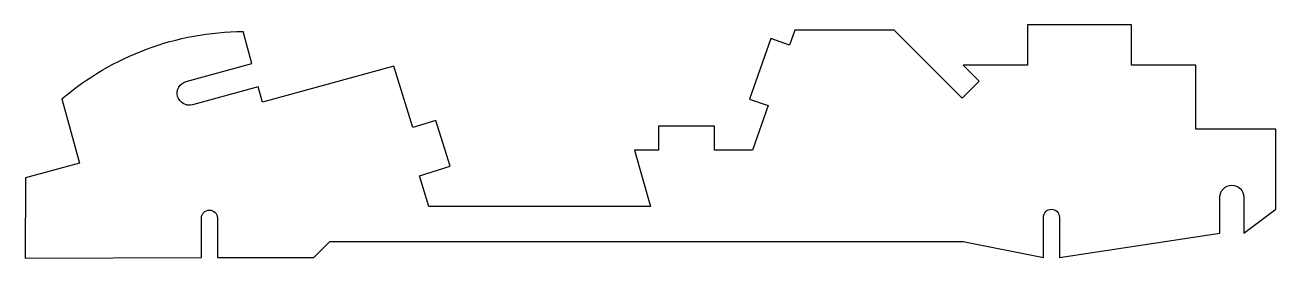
# Model space of a CAD drawing. Header units: millimetres. Extents: x -116 to 118, y -24 to 20.
import ezdxf

# ---------------------------------------------------------------- set-up
doc = ezdxf.new("R2010")
doc.units = ezdxf.units.MM

msp = doc.modelspace()

# ---------------------------------------------------------------- linework, layer by layer
at = {"color": 7, "extrusion": (-6.12323e-17, 6.12323e-17, -1)}
for p, q in [((91.5, 19.5, 115.5), (72, 19.5, 115.5)), ((72, 19.5, 115.5), (72, 12, 115.5)), ((91.5, 12, 115.5), (91.5, 19.5, 115.5)), ((-73.08, 12.28, 115.5), (-74.72, 18.28, 115.5)), ((24, 16.95, 115.5), (20, 5.64, 115.5)), ((27.5, 15.72, 115.5), (24, 16.95, 115.5)), ((28.5, 18.55, 115.5), (27.5, 15.72, 115.5)), ((47.09, 18.55, 115.5), (28.5, 18.55, 115.5)), ((59.82, 5.82, 115.5), (47.09, 18.55, 115.5)), ((-85.37, 8.91, 115.5), (-73.08, 12.28, 115.5)), ((-46.5, 11.79, 115.5), (-71.09, 5.05, 115.5)), ((-42.97, 0.32, 115.5), (-46.5, 11.79, 115.5)), ((72, 12, 115.5), (60, 12, 115.5)), ((60, 12, 115.5), (63, 9, 115.5)), ((103.5, 12, 115.5), (91.5, 12, 115.5)), ((103.5, 0, 115.5), (103.5, 12, 115.5)), ((-71.89, 7.94, 115.5), (-84.18, 4.57, 115.5)), ((-71.09, 5.05, 115.5), (-71.89, 7.94, 115.5)), ((63, 9, 115.5), (59.82, 5.82, 115.5)), ((-108.59, 5.66, 115.5), (-105.3, -6.34, 115.5)), ((20, 5.64, 115.5), (23.5, 4.4, 115.5)), ((23.5, 4.4, 115.5), (20.55, -3.95, 115.5)), ((-38.65, 1.65, 115.5), (-42.97, 0.32, 115.5)), ((-36, -6.95, 115.5), (-38.65, 1.65, 115.5)), ((13.5, 0.55, 115.5), (3, 0.55, 115.5)), ((3, 0.55, 115.5), (3, -3.95, 115.5)), ((13.5, -3.95, 115.5), (13.5, 0.55, 115.5)), ((118.5, 0, 115.5), (103.5, 0, 115.5)), ((118.5, -15, 115.5), (118.5, 0, 115.5)), ((3, -3.95, 115.5), (-1.5, -3.95, 115.5)), ((-1.5, -3.95, 115.5), (1.5, -14.45, 115.5)), ((20.55, -3.95, 115.5), (13.5, -3.95, 115.5)), ((-105.3, -6.34, 115.5), (-115.43, -9.12, 115.5)), ((-41.73, -8.72, 115.5), (-36, -6.95, 115.5)), ((-115.43, -9.12, 115.5), (-115.5, -24.12, 115.5)), ((-39.97, -14.45, 115.5), (-41.73, -8.72, 115.5)), ((108, -19.5, 115.5), (108, -12.75, 115.5)), ((112.5, -12.75, 115.5), (112.5, -19.5, 115.5)), ((1.5, -14.45, 115.5), (-39.97, -14.45, 115.5)), ((112.5, -19.5, 115.5), (118.5, -15, 115.5)), ((-82.5, -24, 115.5), (-82.5, -16.65, 115.5)), ((-79.5, -16.65, 115.5), (-79.5, -24, 115.5)), ((75, -24, 115.5), (75, -16.5, 115.5)), ((78, -16.5, 115.5), (78, -24, 115.5)), ((-61.5, -24, 115.5), (-58.5, -21, 115.5)), ((-58.5, -21, 115.5), (60, -21, 115.5)), ((60, -21, 115.5), (75, -24, 115.5)), ((78, -24, 115.5), (108, -19.5, 115.5)), ((-115.5, -24.12, 115.5), (-82.5, -24, 115.5)), ((-79.5, -24, 115.5), (-61.5, -24, 115.5))]:
    msp.add_line(p, q, dxfattribs=at)
for centre, radius, start, end in [((74.44, -34.22, -115.5), 52.5, 49.4264, 89.6956), ((84.78, 6.74, -115.5), 2.25, 254.6741, 74.6741), ((-110.25, -12.75, -115.5), 2.25, 0, 180), ((81, -16.65, -115.5), 1.5, 0, 180), ((-76.5, -16.5, -115.5), 1.5, 0, 180)]:
    msp.add_arc(centre, radius, start, end, dxfattribs=at)

doc.saveas('drawing.dxf')
